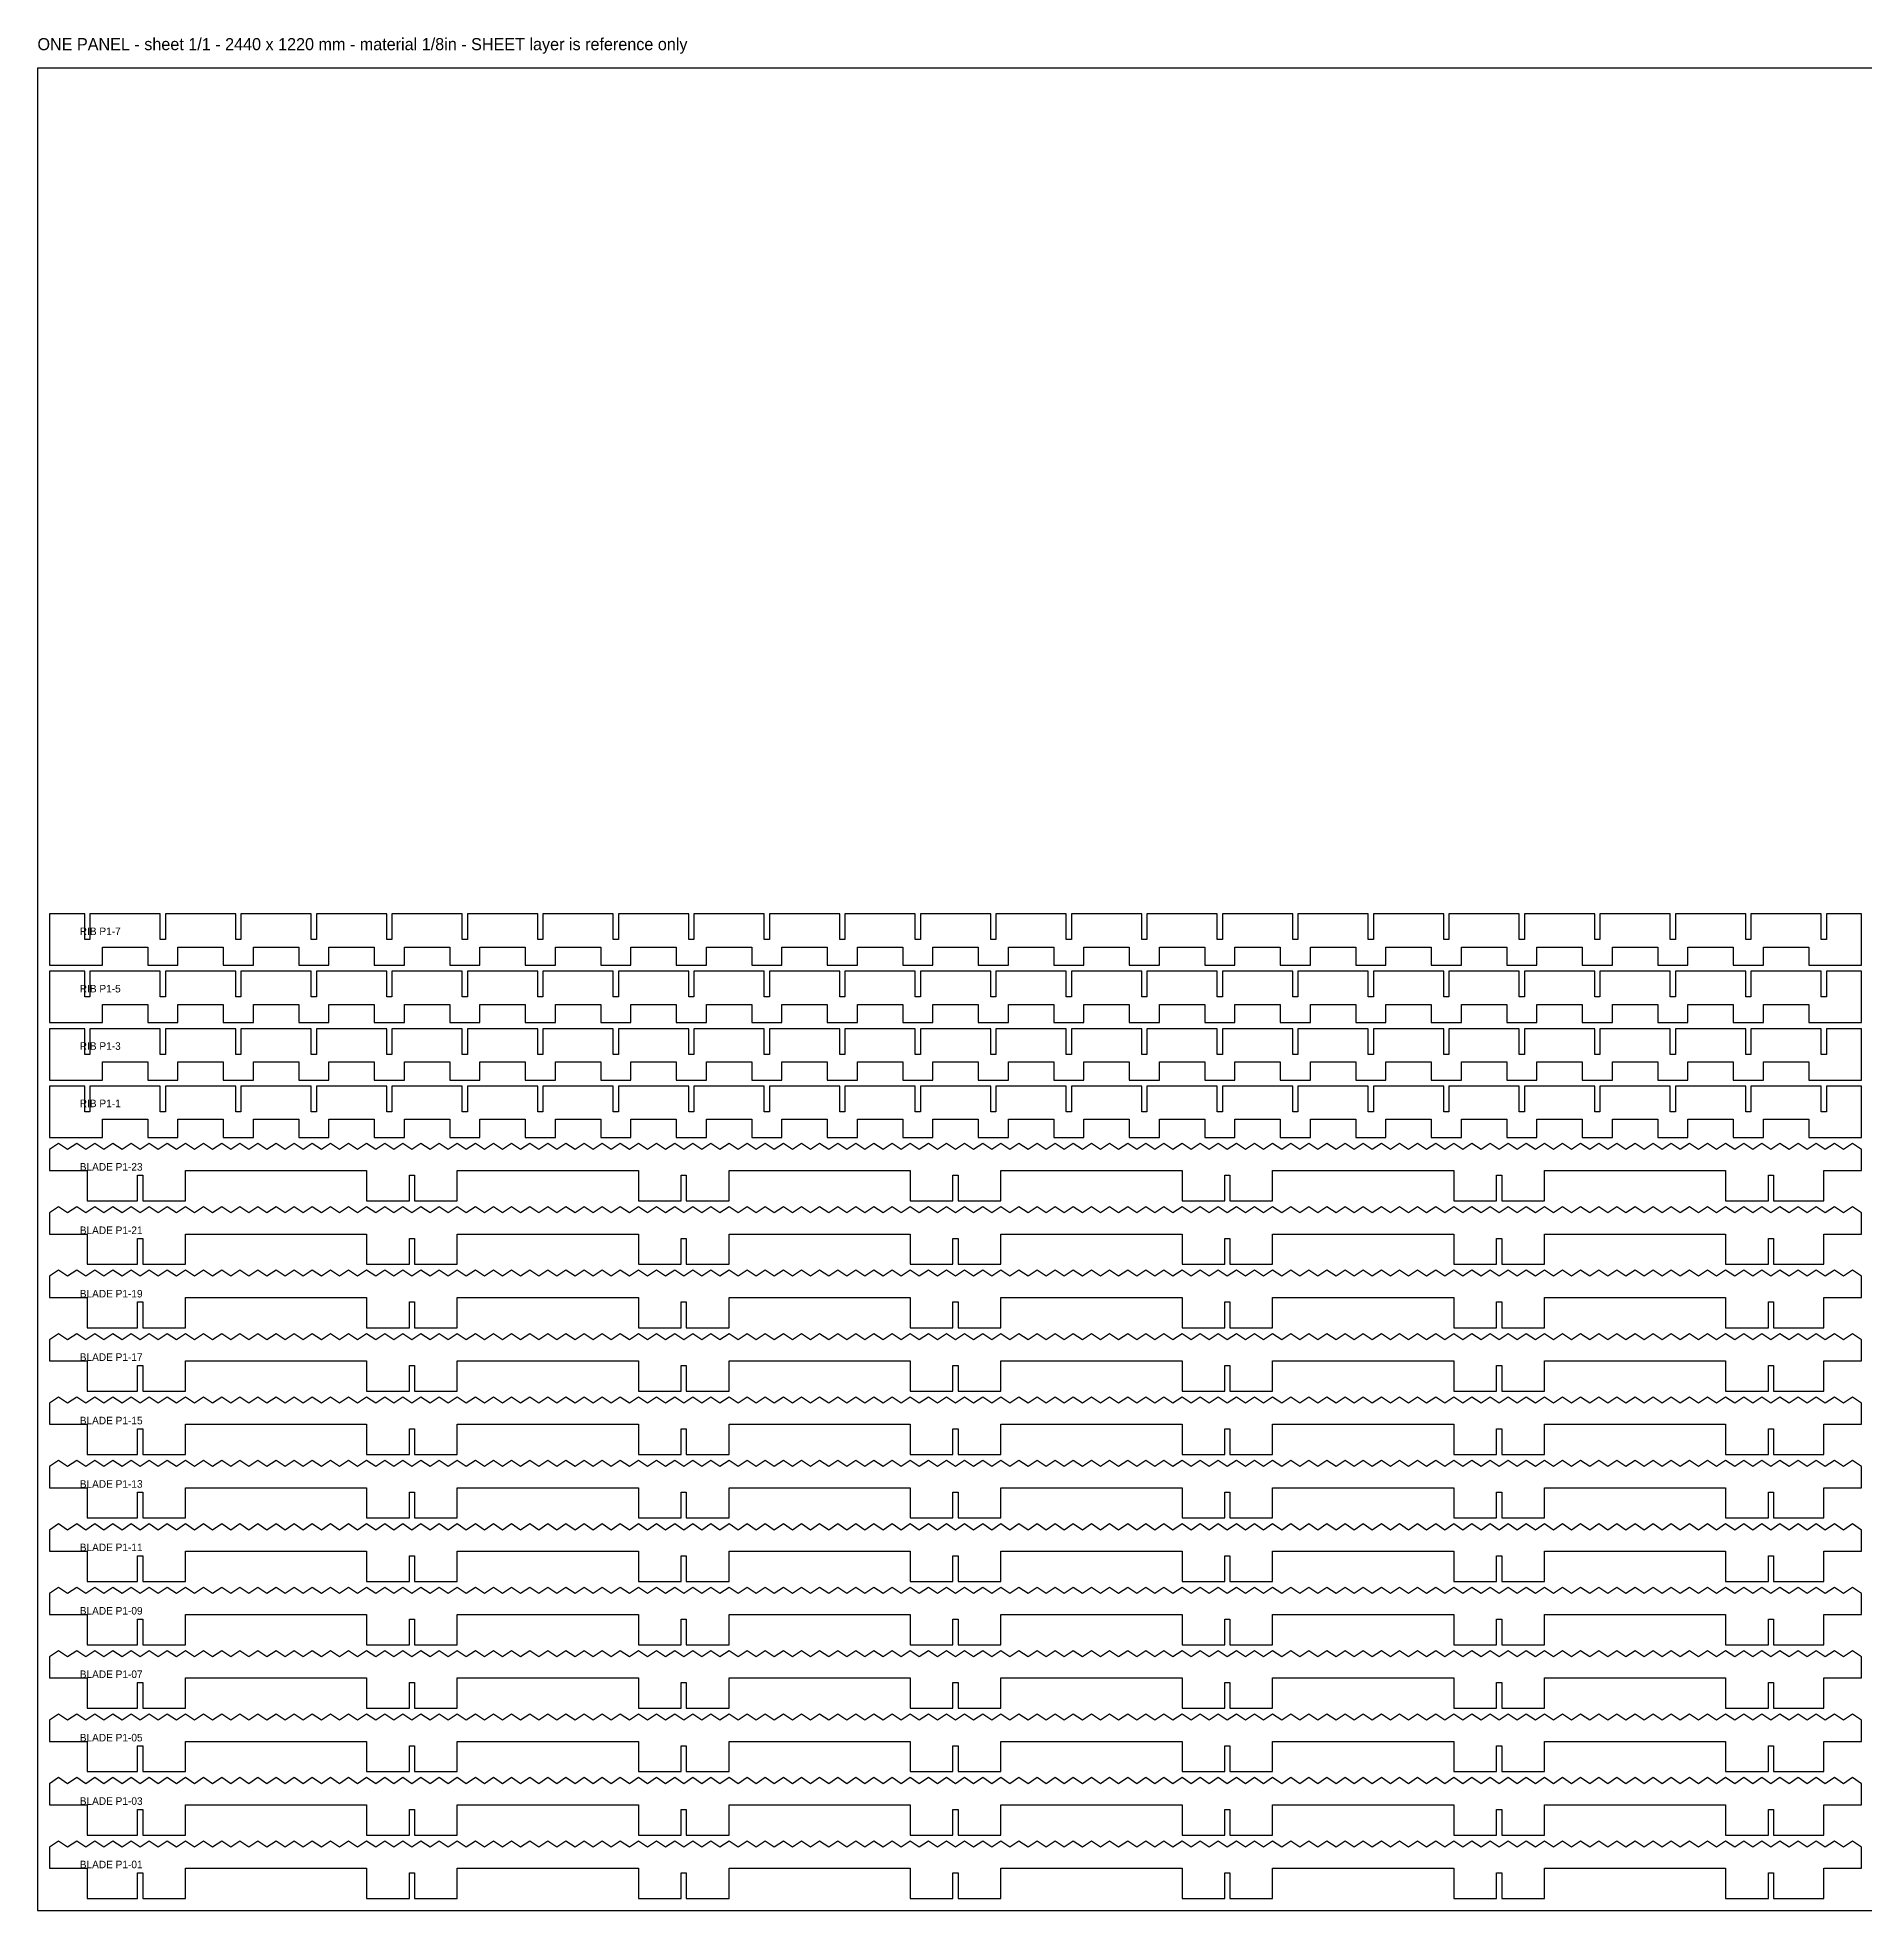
# Model space of a CAD drawing. Header units: millimetres. Extents: x 0 to 2440, y 0 to 1240.
# Drawn here: x 0 to 1210, y 0 to 1240 of the extents above; entities that cross this region are included whole.
import ezdxf

# ---------------------------------------------------------------- set-up
doc = ezdxf.new("R2010")
doc.units = ezdxf.units.MM
for name, color, linetype in [('CUT', 1, 'Continuous'), ('LABELS', 3, 'Continuous'), ('SHEET', 8, 'Continuous')]:
    doc.layers.add(name, color=color, linetype=linetype)

msp = doc.modelspace()

# ---------------------------------------------------------------- linework, layer by layer
at = {"layer": 'CUT'}
for points in [[(8, 626), (43, 626), (43, 638), (73, 638), (73, 626), (93, 626), (93, 638), (123, 638), (123, 626), (143, 626), (143, 638), (173, 638), (173, 626), (193, 626), (193, 638), (223, 638), (223, 626), (243, 626), (243, 638), (273, 638), (273, 626), (293, 626), (293, 638), (323, 638), (323, 626), (343, 626), (343, 638), (373, 638), (373, 626), (393, 626), (393, 638), (423, 638), (423, 626), (443, 626), (443, 638), (473, 638), (473, 626), (493, 626), (493, 638), (523, 638), (523, 626), (543, 626), (543, 638), (573, 638), (573, 626), (593, 626), (593, 638), (623, 638), (623, 626), (643, 626), (643, 638), (673, 638), (673, 626), (693, 626), (693, 638), (723, 638), (723, 626), (743, 626), (743, 638), (773, 638), (773, 626), (793, 626), (793, 638), (823, 638), (823, 626), (843, 626), (843, 638), (873, 638), (873, 626), (893, 626), (893, 638), (923, 638), (923, 626), (943, 626), (943, 638), (973, 638), (973, 626), (993, 626), (993, 638), (1023, 638), (1023, 626), (1043, 626), (1043, 638), (1073, 638), (1073, 626), (1093, 626), (1093, 638), (1123, 638), (1123, 626), (1143, 626), (1143, 638), (1173, 638), (1173, 626), (1208, 626), (1208, 660), (1184.7, 660), (1184.7, 643), (1181.3, 643), (1181.3, 660), (1134.7, 660), (1134.7, 643), (1131.3, 643), (1131.3, 660), (1084.7, 660), (1084.7, 643), (1081.3, 643), (1081.3, 660), (1034.7, 660), (1034.7, 643), (1031.3, 643), (1031.3, 660), (984.7, 660), (984.7, 643), (981.3, 643), (981.3, 660), (934.7, 660), (934.7, 643), (931.3, 643), (931.3, 660), (884.7, 660), (884.7, 643), (881.3, 643), (881.3, 660), (834.7, 660), (834.7, 643), (831.3, 643), (831.3, 660), (784.7, 660), (784.7, 643), (781.3, 643), (781.3, 660), (734.7, 660), (734.7, 643), (731.3, 643), (731.3, 660), (684.7, 660), (684.7, 643), (681.3, 643), (681.3, 660), (634.7, 660), (634.7, 643), (631.3, 643), (631.3, 660), (584.7, 660), (584.7, 643), (581.3, 643), (581.3, 660), (534.7, 660), (534.7, 643), (531.3, 643), (531.3, 660), (484.7, 660), (484.7, 643), (481.3, 643), (481.3, 660), (434.7, 660), (434.7, 643), (431.3, 643), (431.3, 660), (384.7, 660), (384.7, 643), (381.3, 643), (381.3, 660), (334.7, 660), (334.7, 643), (331.3, 643), (331.3, 660), (284.7, 660), (284.7, 643), (281.3, 643), (281.3, 660), (234.7, 660), (234.7, 643), (231.3, 643), (231.3, 660), (184.7, 660), (184.7, 643), (181.3, 643), (181.3, 660), (134.7, 660), (134.7, 643), (131.3, 643), (131.3, 660), (84.7, 660), (84.7, 643), (81.3, 643), (81.3, 660), (34.7, 660), (34.7, 643), (31.3, 643), (31.3, 660), (8, 660)], [(8, 588), (43, 588), (43, 600), (73, 600), (73, 588), (93, 588), (93, 600), (123, 600), (123, 588), (143, 588), (143, 600), (173, 600), (173, 588), (193, 588), (193, 600), (223, 600), (223, 588), (243, 588), (243, 600), (273, 600), (273, 588), (293, 588), (293, 600), (323, 600), (323, 588), (343, 588), (343, 600), (373, 600), (373, 588), (393, 588), (393, 600), (423, 600), (423, 588), (443, 588), (443, 600), (473, 600), (473, 588), (493, 588), (493, 600), (523, 600), (523, 588), (543, 588), (543, 600), (573, 600), (573, 588), (593, 588), (593, 600), (623, 600), (623, 588), (643, 588), (643, 600), (673, 600), (673, 588), (693, 588), (693, 600), (723, 600), (723, 588), (743, 588), (743, 600), (773, 600), (773, 588), (793, 588), (793, 600), (823, 600), (823, 588), (843, 588), (843, 600), (873, 600), (873, 588), (893, 588), (893, 600), (923, 600), (923, 588), (943, 588), (943, 600), (973, 600), (973, 588), (993, 588), (993, 600), (1023, 600), (1023, 588), (1043, 588), (1043, 600), (1073, 600), (1073, 588), (1093, 588), (1093, 600), (1123, 600), (1123, 588), (1143, 588), (1143, 600), (1173, 600), (1173, 588), (1208, 588), (1208, 622), (1184.7, 622), (1184.7, 605), (1181.3, 605), (1181.3, 622), (1134.7, 622), (1134.7, 605), (1131.3, 605), (1131.3, 622), (1084.7, 622), (1084.7, 605), (1081.3, 605), (1081.3, 622), (1034.7, 622), (1034.7, 605), (1031.3, 605), (1031.3, 622), (984.7, 622), (984.7, 605), (981.3, 605), (981.3, 622), (934.7, 622), (934.7, 605), (931.3, 605), (931.3, 622), (884.7, 622), (884.7, 605), (881.3, 605), (881.3, 622), (834.7, 622), (834.7, 605), (831.3, 605), (831.3, 622), (784.7, 622), (784.7, 605), (781.3, 605), (781.3, 622), (734.7, 622), (734.7, 605), (731.3, 605), (731.3, 622), (684.7, 622), (684.7, 605), (681.3, 605), (681.3, 622), (634.7, 622), (634.7, 605), (631.3, 605), (631.3, 622), (584.7, 622), (584.7, 605), (581.3, 605), (581.3, 622), (534.7, 622), (534.7, 605), (531.3, 605), (531.3, 622), (484.7, 622), (484.7, 605), (481.3, 605), (481.3, 622), (434.7, 622), (434.7, 605), (431.3, 605), (431.3, 622), (384.7, 622), (384.7, 605), (381.3, 605), (381.3, 622), (334.7, 622), (334.7, 605), (331.3, 605), (331.3, 622), (284.7, 622), (284.7, 605), (281.3, 605), (281.3, 622), (234.7, 622), (234.7, 605), (231.3, 605), (231.3, 622), (184.7, 622), (184.7, 605), (181.3, 605), (181.3, 622), (134.7, 622), (134.7, 605), (131.3, 605), (131.3, 622), (84.7, 622), (84.7, 605), (81.3, 605), (81.3, 622), (34.7, 622), (34.7, 605), (31.3, 605), (31.3, 622), (8, 622)], [(8, 550), (43, 550), (43, 562), (73, 562), (73, 550), (93, 550), (93, 562), (123, 562), (123, 550), (143, 550), (143, 562), (173, 562), (173, 550), (193, 550), (193, 562), (223, 562), (223, 550), (243, 550), (243, 562), (273, 562), (273, 550), (293, 550), (293, 562), (323, 562), (323, 550), (343, 550), (343, 562), (373, 562), (373, 550), (393, 550), (393, 562), (423, 562), (423, 550), (443, 550), (443, 562), (473, 562), (473, 550), (493, 550), (493, 562), (523, 562), (523, 550), (543, 550), (543, 562), (573, 562), (573, 550), (593, 550), (593, 562), (623, 562), (623, 550), (643, 550), (643, 562), (673, 562), (673, 550), (693, 550), (693, 562), (723, 562), (723, 550), (743, 550), (743, 562), (773, 562), (773, 550), (793, 550), (793, 562), (823, 562), (823, 550), (843, 550), (843, 562), (873, 562), (873, 550), (893, 550), (893, 562), (923, 562), (923, 550), (943, 550), (943, 562), (973, 562), (973, 550), (993, 550), (993, 562), (1023, 562), (1023, 550), (1043, 550), (1043, 562), (1073, 562), (1073, 550), (1093, 550), (1093, 562), (1123, 562), (1123, 550), (1143, 550), (1143, 562), (1173, 562), (1173, 550), (1208, 550), (1208, 584), (1184.7, 584), (1184.7, 567), (1181.3, 567), (1181.3, 584), (1134.7, 584), (1134.7, 567), (1131.3, 567), (1131.3, 584), (1084.7, 584), (1084.7, 567), (1081.3, 567), (1081.3, 584), (1034.7, 584), (1034.7, 567), (1031.3, 567), (1031.3, 584), (984.7, 584), (984.7, 567), (981.3, 567), (981.3, 584), (934.7, 584), (934.7, 567), (931.3, 567), (931.3, 584), (884.7, 584), (884.7, 567), (881.3, 567), (881.3, 584), (834.7, 584), (834.7, 567), (831.3, 567), (831.3, 584), (784.7, 584), (784.7, 567), (781.3, 567), (781.3, 584), (734.7, 584), (734.7, 567), (731.3, 567), (731.3, 584), (684.7, 584), (684.7, 567), (681.3, 567), (681.3, 584), (634.7, 584), (634.7, 567), (631.3, 567), (631.3, 584), (584.7, 584), (584.7, 567), (581.3, 567), (581.3, 584), (534.7, 584), (534.7, 567), (531.3, 567), (531.3, 584), (484.7, 584), (484.7, 567), (481.3, 567), (481.3, 584), (434.7, 584), (434.7, 567), (431.3, 567), (431.3, 584), (384.7, 584), (384.7, 567), (381.3, 567), (381.3, 584), (334.7, 584), (334.7, 567), (331.3, 567), (331.3, 584), (284.7, 584), (284.7, 567), (281.3, 567), (281.3, 584), (234.7, 584), (234.7, 567), (231.3, 567), (231.3, 584), (184.7, 584), (184.7, 567), (181.3, 567), (181.3, 584), (134.7, 584), (134.7, 567), (131.3, 567), (131.3, 584), (84.7, 584), (84.7, 567), (81.3, 567), (81.3, 584), (34.7, 584), (34.7, 567), (31.3, 567), (31.3, 584), (8, 584)], [(8, 512), (43, 512), (43, 524), (73, 524), (73, 512), (93, 512), (93, 524), (123, 524), (123, 512), (143, 512), (143, 524), (173, 524), (173, 512), (193, 512), (193, 524), (223, 524), (223, 512), (243, 512), (243, 524), (273, 524), (273, 512), (293, 512), (293, 524), (323, 524), (323, 512), (343, 512), (343, 524), (373, 524), (373, 512), (393, 512), (393, 524), (423, 524), (423, 512), (443, 512), (443, 524), (473, 524), (473, 512), (493, 512), (493, 524), (523, 524), (523, 512), (543, 512), (543, 524), (573, 524), (573, 512), (593, 512), (593, 524), (623, 524), (623, 512), (643, 512), (643, 524), (673, 524), (673, 512), (693, 512), (693, 524), (723, 524), (723, 512), (743, 512), (743, 524), (773, 524), (773, 512), (793, 512), (793, 524), (823, 524), (823, 512), (843, 512), (843, 524), (873, 524), (873, 512), (893, 512), (893, 524), (923, 524), (923, 512), (943, 512), (943, 524), (973, 524), (973, 512), (993, 512), (993, 524), (1023, 524), (1023, 512), (1043, 512), (1043, 524), (1073, 524), (1073, 512), (1093, 512), (1093, 524), (1123, 524), (1123, 512), (1143, 512), (1143, 524), (1173, 524), (1173, 512), (1208, 512), (1208, 546), (1184.7, 546), (1184.7, 529), (1181.3, 529), (1181.3, 546), (1134.7, 546), (1134.7, 529), (1131.3, 529), (1131.3, 546), (1084.7, 546), (1084.7, 529), (1081.3, 529), (1081.3, 546), (1034.7, 546), (1034.7, 529), (1031.3, 529), (1031.3, 546), (984.7, 546), (984.7, 529), (981.3, 529), (981.3, 546), (934.7, 546), (934.7, 529), (931.3, 529), (931.3, 546), (884.7, 546), (884.7, 529), (881.3, 529), (881.3, 546), (834.7, 546), (834.7, 529), (831.3, 529), (831.3, 546), (784.7, 546), (784.7, 529), (781.3, 529), (781.3, 546), (734.7, 546), (734.7, 529), (731.3, 529), (731.3, 546), (684.7, 546), (684.7, 529), (681.3, 529), (681.3, 546), (634.7, 546), (634.7, 529), (631.3, 529), (631.3, 546), (584.7, 546), (584.7, 529), (581.3, 529), (581.3, 546), (534.7, 546), (534.7, 529), (531.3, 529), (531.3, 546), (484.7, 546), (484.7, 529), (481.3, 529), (481.3, 546), (434.7, 546), (434.7, 529), (431.3, 529), (431.3, 546), (384.7, 546), (384.7, 529), (381.3, 529), (381.3, 546), (334.7, 546), (334.7, 529), (331.3, 529), (331.3, 546), (284.7, 546), (284.7, 529), (281.3, 529), (281.3, 546), (234.7, 546), (234.7, 529), (231.3, 529), (231.3, 546), (184.7, 546), (184.7, 529), (181.3, 529), (181.3, 546), (134.7, 546), (134.7, 529), (131.3, 529), (131.3, 546), (84.7, 546), (84.7, 529), (81.3, 529), (81.3, 546), (34.7, 546), (34.7, 529), (31.3, 529), (31.3, 546), (8, 546)], [(8, 490), (33, 490), (33, 470), (66.3, 470), (66.3, 487), (69.7, 487), (69.7, 470), (98, 470), (98, 490), (218, 490), (218, 470), (246.3, 470), (246.3, 487), (249.7, 487), (249.7, 470), (278, 470), (278, 490), (398, 490), (398, 470), (426.3, 470), (426.3, 487), (429.7, 487), (429.7, 470), (458, 470), (458, 490), (578, 490), (578, 470), (606.3, 470), (606.3, 487), (609.7, 487), (609.7, 470), (638, 470), (638, 490), (758, 490), (758, 470), (786.3, 470), (786.3, 487), (789.7, 487), (789.7, 470), (818, 470), (818, 490), (938, 490), (938, 470), (966.3, 470), (966.3, 487), (969.7, 487), (969.7, 470), (998, 470), (998, 490), (1118, 490), (1118, 470), (1146.3, 470), (1146.3, 487), (1149.7, 487), (1149.7, 470), (1183, 470), (1183, 490), (1208, 490), (1208, 504), (1202, 508), (1196, 504), (1190, 508), (1184, 504), (1178, 508), (1172, 504), (1166, 508), (1160, 504), (1154, 508), (1148, 504), (1142, 508), (1136, 504), (1130, 508), (1124, 504), (1118, 508), (1112, 504), (1106, 508), (1100, 504), (1094, 508), (1088, 504), (1082, 508), (1076, 504), (1070, 508), (1064, 504), (1058, 508), (1052, 504), (1046, 508), (1040, 504), (1034, 508), (1028, 504), (1022, 508), (1016, 504), (1010, 508), (1004, 504), (998, 508), (992, 504), (986, 508), (980, 504), (974, 508), (968, 504), (962, 508), (956, 504), (950, 508), (944, 504), (938, 508), (932, 504), (926, 508), (920, 504), (914, 508), (908, 504), (902, 508), (896, 504), (890, 508), (884, 504), (878, 508), (872, 504), (866, 508), (860, 504), (854, 508), (848, 504), (842, 508), (836, 504), (830, 508), (824, 504), (818, 508), (812, 504), (806, 508), (800, 504), (794, 508), (788, 504), (782, 508), (776, 504), (770, 508), (764, 504), (758, 508), (752, 504), (746, 508), (740, 504), (734, 508), (728, 504), (722, 508), (716, 504), (710, 508), (704, 504), (698, 508), (692, 504), (686, 508), (680, 504), (674, 508), (668, 504), (662, 508), (656, 504), (650, 508), (644, 504), (638, 508), (632, 504), (626, 508), (620, 504), (614, 508), (608, 504), (602, 508), (596, 504), (590, 508), (584, 504), (578, 508), (572, 504), (566, 508), (560, 504), (554, 508), (548, 504), (542, 508), (536, 504), (530, 508), (524, 504), (518, 508), (512, 504), (506, 508), (500, 504), (494, 508), (488, 504), (482, 508), (476, 504), (470, 508), (464, 504), (458, 508), (452, 504), (446, 508), (440, 504), (434, 508), (428, 504), (422, 508), (416, 504), (410, 508), (404, 504), (398, 508), (392, 504), (386, 508), (380, 504), (374, 508), (368, 504), (362, 508), (356, 504), (350, 508), (344, 504), (338, 508), (332, 504), (326, 508), (320, 504), (314, 508), (308, 504), (302, 508), (296, 504), (290, 508), (284, 504), (278, 508), (272, 504), (266, 508), (260, 504), (254, 508), (248, 504), (242, 508), (236, 504), (230, 508), (224, 504), (218, 508), (212, 504), (206, 508), (200, 504), (194, 508), (188, 504), (182, 508), (176, 504), (170, 508), (164, 504), (158, 508), (152, 504), (146, 508), (140, 504), (134, 508), (128, 504), (122, 508), (116, 504), (110, 508), (104, 504), (98, 508), (92, 504), (86, 508), (80, 504), (74, 508), (68, 504), (62, 508), (56, 504), (50, 508), (44, 504), (38, 508), (32, 504), (26, 508), (20, 504), (14, 508), (8, 504)], [(8, 448), (33, 448), (33, 428), (66.3, 428), (66.3, 445), (69.7, 445), (69.7, 428), (98, 428), (98, 448), (218, 448), (218, 428), (246.3, 428), (246.3, 445), (249.7, 445), (249.7, 428), (278, 428), (278, 448), (398, 448), (398, 428), (426.3, 428), (426.3, 445), (429.7, 445), (429.7, 428), (458, 428), (458, 448), (578, 448), (578, 428), (606.3, 428), (606.3, 445), (609.7, 445), (609.7, 428), (638, 428), (638, 448), (758, 448), (758, 428), (786.3, 428), (786.3, 445), (789.7, 445), (789.7, 428), (818, 428), (818, 448), (938, 448), (938, 428), (966.3, 428), (966.3, 445), (969.7, 445), (969.7, 428), (998, 428), (998, 448), (1118, 448), (1118, 428), (1146.3, 428), (1146.3, 445), (1149.7, 445), (1149.7, 428), (1183, 428), (1183, 448), (1208, 448), (1208, 462), (1202, 466), (1196, 462), (1190, 466), (1184, 462), (1178, 466), (1172, 462), (1166, 466), (1160, 462), (1154, 466), (1148, 462), (1142, 466), (1136, 462), (1130, 466), (1124, 462), (1118, 466), (1112, 462), (1106, 466), (1100, 462), (1094, 466), (1088, 462), (1082, 466), (1076, 462), (1070, 466), (1064, 462), (1058, 466), (1052, 462), (1046, 466), (1040, 462), (1034, 466), (1028, 462), (1022, 466), (1016, 462), (1010, 466), (1004, 462), (998, 466), (992, 462), (986, 466), (980, 462), (974, 466), (968, 462), (962, 466), (956, 462), (950, 466), (944, 462), (938, 466), (932, 462), (926, 466), (920, 462), (914, 466), (908, 462), (902, 466), (896, 462), (890, 466), (884, 462), (878, 466), (872, 462), (866, 466), (860, 462), (854, 466), (848, 462), (842, 466), (836, 462), (830, 466), (824, 462), (818, 466), (812, 462), (806, 466), (800, 462), (794, 466), (788, 462), (782, 466), (776, 462), (770, 466), (764, 462), (758, 466), (752, 462), (746, 466), (740, 462), (734, 466), (728, 462), (722, 466), (716, 462), (710, 466), (704, 462), (698, 466), (692, 462), (686, 466), (680, 462), (674, 466), (668, 462), (662, 466), (656, 462), (650, 466), (644, 462), (638, 466), (632, 462), (626, 466), (620, 462), (614, 466), (608, 462), (602, 466), (596, 462), (590, 466), (584, 462), (578, 466), (572, 462), (566, 466), (560, 462), (554, 466), (548, 462), (542, 466), (536, 462), (530, 466), (524, 462), (518, 466), (512, 462), (506, 466), (500, 462), (494, 466), (488, 462), (482, 466), (476, 462), (470, 466), (464, 462), (458, 466), (452, 462), (446, 466), (440, 462), (434, 466), (428, 462), (422, 466), (416, 462), (410, 466), (404, 462), (398, 466), (392, 462), (386, 466), (380, 462), (374, 466), (368, 462), (362, 466), (356, 462), (350, 466), (344, 462), (338, 466), (332, 462), (326, 466), (320, 462), (314, 466), (308, 462), (302, 466), (296, 462), (290, 466), (284, 462), (278, 466), (272, 462), (266, 466), (260, 462), (254, 466), (248, 462), (242, 466), (236, 462), (230, 466), (224, 462), (218, 466), (212, 462), (206, 466), (200, 462), (194, 466), (188, 462), (182, 466), (176, 462), (170, 466), (164, 462), (158, 466), (152, 462), (146, 466), (140, 462), (134, 466), (128, 462), (122, 466), (116, 462), (110, 466), (104, 462), (98, 466), (92, 462), (86, 466), (80, 462), (74, 466), (68, 462), (62, 466), (56, 462), (50, 466), (44, 462), (38, 466), (32, 462), (26, 466), (20, 462), (14, 466), (8, 462)], [(8, 406), (33, 406), (33, 386), (66.3, 386), (66.3, 403), (69.7, 403), (69.7, 386), (98, 386), (98, 406), (218, 406), (218, 386), (246.3, 386), (246.3, 403), (249.7, 403), (249.7, 386), (278, 386), (278, 406), (398, 406), (398, 386), (426.3, 386), (426.3, 403), (429.7, 403), (429.7, 386), (458, 386), (458, 406), (578, 406), (578, 386), (606.3, 386), (606.3, 403), (609.7, 403), (609.7, 386), (638, 386), (638, 406), (758, 406), (758, 386), (786.3, 386), (786.3, 403), (789.7, 403), (789.7, 386), (818, 386), (818, 406), (938, 406), (938, 386), (966.3, 386), (966.3, 403), (969.7, 403), (969.7, 386), (998, 386), (998, 406), (1118, 406), (1118, 386), (1146.3, 386), (1146.3, 403), (1149.7, 403), (1149.7, 386), (1183, 386), (1183, 406), (1208, 406), (1208, 420), (1202, 424), (1196, 420), (1190, 424), (1184, 420), (1178, 424), (1172, 420), (1166, 424), (1160, 420), (1154, 424), (1148, 420), (1142, 424), (1136, 420), (1130, 424), (1124, 420), (1118, 424), (1112, 420), (1106, 424), (1100, 420), (1094, 424), (1088, 420), (1082, 424), (1076, 420), (1070, 424), (1064, 420), (1058, 424), (1052, 420), (1046, 424), (1040, 420), (1034, 424), (1028, 420), (1022, 424), (1016, 420), (1010, 424), (1004, 420), (998, 424), (992, 420), (986, 424), (980, 420), (974, 424), (968, 420), (962, 424), (956, 420), (950, 424), (944, 420), (938, 424), (932, 420), (926, 424), (920, 420), (914, 424), (908, 420), (902, 424), (896, 420), (890, 424), (884, 420), (878, 424), (872, 420), (866, 424), (860, 420), (854, 424), (848, 420), (842, 424), (836, 420), (830, 424), (824, 420), (818, 424), (812, 420), (806, 424), (800, 420), (794, 424), (788, 420), (782, 424), (776, 420), (770, 424), (764, 420), (758, 424), (752, 420), (746, 424), (740, 420), (734, 424), (728, 420), (722, 424), (716, 420), (710, 424), (704, 420), (698, 424), (692, 420), (686, 424), (680, 420), (674, 424), (668, 420), (662, 424), (656, 420), (650, 424), (644, 420), (638, 424), (632, 420), (626, 424), (620, 420), (614, 424), (608, 420), (602, 424), (596, 420), (590, 424), (584, 420), (578, 424), (572, 420), (566, 424), (560, 420), (554, 424), (548, 420), (542, 424), (536, 420), (530, 424), (524, 420), (518, 424), (512, 420), (506, 424), (500, 420), (494, 424), (488, 420), (482, 424), (476, 420), (470, 424), (464, 420), (458, 424), (452, 420), (446, 424), (440, 420), (434, 424), (428, 420), (422, 424), (416, 420), (410, 424), (404, 420), (398, 424), (392, 420), (386, 424), (380, 420), (374, 424), (368, 420), (362, 424), (356, 420), (350, 424), (344, 420), (338, 424), (332, 420), (326, 424), (320, 420), (314, 424), (308, 420), (302, 424), (296, 420), (290, 424), (284, 420), (278, 424), (272, 420), (266, 424), (260, 420), (254, 424), (248, 420), (242, 424), (236, 420), (230, 424), (224, 420), (218, 424), (212, 420), (206, 424), (200, 420), (194, 424), (188, 420), (182, 424), (176, 420), (170, 424), (164, 420), (158, 424), (152, 420), (146, 424), (140, 420), (134, 424), (128, 420), (122, 424), (116, 420), (110, 424), (104, 420), (98, 424), (92, 420), (86, 424), (80, 420), (74, 424), (68, 420), (62, 424), (56, 420), (50, 424), (44, 420), (38, 424), (32, 420), (26, 424), (20, 420), (14, 424), (8, 420)], [(8, 364), (33, 364), (33, 344), (66.3, 344), (66.3, 361), (69.7, 361), (69.7, 344), (98, 344), (98, 364), (218, 364), (218, 344), (246.3, 344), (246.3, 361), (249.7, 361), (249.7, 344), (278, 344), (278, 364), (398, 364), (398, 344), (426.3, 344), (426.3, 361), (429.7, 361), (429.7, 344), (458, 344), (458, 364), (578, 364), (578, 344), (606.3, 344), (606.3, 361), (609.7, 361), (609.7, 344), (638, 344), (638, 364), (758, 364), (758, 344), (786.3, 344), (786.3, 361), (789.7, 361), (789.7, 344), (818, 344), (818, 364), (938, 364), (938, 344), (966.3, 344), (966.3, 361), (969.7, 361), (969.7, 344), (998, 344), (998, 364), (1118, 364), (1118, 344), (1146.3, 344), (1146.3, 361), (1149.7, 361), (1149.7, 344), (1183, 344), (1183, 364), (1208, 364), (1208, 378), (1202, 382), (1196, 378), (1190, 382), (1184, 378), (1178, 382), (1172, 378), (1166, 382), (1160, 378), (1154, 382), (1148, 378), (1142, 382), (1136, 378), (1130, 382), (1124, 378), (1118, 382), (1112, 378), (1106, 382), (1100, 378), (1094, 382), (1088, 378), (1082, 382), (1076, 378), (1070, 382), (1064, 378), (1058, 382), (1052, 378), (1046, 382), (1040, 378), (1034, 382), (1028, 378), (1022, 382), (1016, 378), (1010, 382), (1004, 378), (998, 382), (992, 378), (986, 382), (980, 378), (974, 382), (968, 378), (962, 382), (956, 378), (950, 382), (944, 378), (938, 382), (932, 378), (926, 382), (920, 378), (914, 382), (908, 378), (902, 382), (896, 378), (890, 382), (884, 378), (878, 382), (872, 378), (866, 382), (860, 378), (854, 382), (848, 378), (842, 382), (836, 378), (830, 382), (824, 378), (818, 382), (812, 378), (806, 382), (800, 378), (794, 382), (788, 378), (782, 382), (776, 378), (770, 382), (764, 378), (758, 382), (752, 378), (746, 382), (740, 378), (734, 382), (728, 378), (722, 382), (716, 378), (710, 382), (704, 378), (698, 382), (692, 378), (686, 382), (680, 378), (674, 382), (668, 378), (662, 382), (656, 378), (650, 382), (644, 378), (638, 382), (632, 378), (626, 382), (620, 378), (614, 382), (608, 378), (602, 382), (596, 378), (590, 382), (584, 378), (578, 382), (572, 378), (566, 382), (560, 378), (554, 382), (548, 378), (542, 382), (536, 378), (530, 382), (524, 378), (518, 382), (512, 378), (506, 382), (500, 378), (494, 382), (488, 378), (482, 382), (476, 378), (470, 382), (464, 378), (458, 382), (452, 378), (446, 382), (440, 378), (434, 382), (428, 378), (422, 382), (416, 378), (410, 382), (404, 378), (398, 382), (392, 378), (386, 382), (380, 378), (374, 382), (368, 378), (362, 382), (356, 378), (350, 382), (344, 378), (338, 382), (332, 378), (326, 382), (320, 378), (314, 382), (308, 378), (302, 382), (296, 378), (290, 382), (284, 378), (278, 382), (272, 378), (266, 382), (260, 378), (254, 382), (248, 378), (242, 382), (236, 378), (230, 382), (224, 378), (218, 382), (212, 378), (206, 382), (200, 378), (194, 382), (188, 378), (182, 382), (176, 378), (170, 382), (164, 378), (158, 382), (152, 378), (146, 382), (140, 378), (134, 382), (128, 378), (122, 382), (116, 378), (110, 382), (104, 378), (98, 382), (92, 378), (86, 382), (80, 378), (74, 382), (68, 378), (62, 382), (56, 378), (50, 382), (44, 378), (38, 382), (32, 378), (26, 382), (20, 378), (14, 382), (8, 378)], [(8, 322), (33, 322), (33, 302), (66.3, 302), (66.3, 319), (69.7, 319), (69.7, 302), (98, 302), (98, 322), (218, 322), (218, 302), (246.3, 302), (246.3, 319), (249.7, 319), (249.7, 302), (278, 302), (278, 322), (398, 322), (398, 302), (426.3, 302), (426.3, 319), (429.7, 319), (429.7, 302), (458, 302), (458, 322), (578, 322), (578, 302), (606.3, 302), (606.3, 319), (609.7, 319), (609.7, 302), (638, 302), (638, 322), (758, 322), (758, 302), (786.3, 302), (786.3, 319), (789.7, 319), (789.7, 302), (818, 302), (818, 322), (938, 322), (938, 302), (966.3, 302), (966.3, 319), (969.7, 319), (969.7, 302), (998, 302), (998, 322), (1118, 322), (1118, 302), (1146.3, 302), (1146.3, 319), (1149.7, 319), (1149.7, 302), (1183, 302), (1183, 322), (1208, 322), (1208, 336), (1202, 340), (1196, 336), (1190, 340), (1184, 336), (1178, 340), (1172, 336), (1166, 340), (1160, 336), (1154, 340), (1148, 336), (1142, 340), (1136, 336), (1130, 340), (1124, 336), (1118, 340), (1112, 336), (1106, 340), (1100, 336), (1094, 340), (1088, 336), (1082, 340), (1076, 336), (1070, 340), (1064, 336), (1058, 340), (1052, 336), (1046, 340), (1040, 336), (1034, 340), (1028, 336), (1022, 340), (1016, 336), (1010, 340), (1004, 336), (998, 340), (992, 336), (986, 340), (980, 336), (974, 340), (968, 336), (962, 340), (956, 336), (950, 340), (944, 336), (938, 340), (932, 336), (926, 340), (920, 336), (914, 340), (908, 336), (902, 340), (896, 336), (890, 340), (884, 336), (878, 340), (872, 336), (866, 340), (860, 336), (854, 340), (848, 336), (842, 340), (836, 336), (830, 340), (824, 336), (818, 340), (812, 336), (806, 340), (800, 336), (794, 340), (788, 336), (782, 340), (776, 336), (770, 340), (764, 336), (758, 340), (752, 336), (746, 340), (740, 336), (734, 340), (728, 336), (722, 340), (716, 336), (710, 340), (704, 336), (698, 340), (692, 336), (686, 340), (680, 336), (674, 340), (668, 336), (662, 340), (656, 336), (650, 340), (644, 336), (638, 340), (632, 336), (626, 340), (620, 336), (614, 340), (608, 336), (602, 340), (596, 336), (590, 340), (584, 336), (578, 340), (572, 336), (566, 340), (560, 336), (554, 340), (548, 336), (542, 340), (536, 336), (530, 340), (524, 336), (518, 340), (512, 336), (506, 340), (500, 336), (494, 340), (488, 336), (482, 340), (476, 336), (470, 340), (464, 336), (458, 340), (452, 336), (446, 340), (440, 336), (434, 340), (428, 336), (422, 340), (416, 336), (410, 340), (404, 336), (398, 340), (392, 336), (386, 340), (380, 336), (374, 340), (368, 336), (362, 340), (356, 336), (350, 340), (344, 336), (338, 340), (332, 336), (326, 340), (320, 336), (314, 340), (308, 336), (302, 340), (296, 336), (290, 340), (284, 336), (278, 340), (272, 336), (266, 340), (260, 336), (254, 340), (248, 336), (242, 340), (236, 336), (230, 340), (224, 336), (218, 340), (212, 336), (206, 340), (200, 336), (194, 340), (188, 336), (182, 340), (176, 336), (170, 340), (164, 336), (158, 340), (152, 336), (146, 340), (140, 336), (134, 340), (128, 336), (122, 340), (116, 336), (110, 340), (104, 336), (98, 340), (92, 336), (86, 340), (80, 336), (74, 340), (68, 336), (62, 340), (56, 336), (50, 340), (44, 336), (38, 340), (32, 336), (26, 340), (20, 336), (14, 340), (8, 336)], [(8, 280), (33, 280), (33, 260), (66.3, 260), (66.3, 277), (69.7, 277), (69.7, 260), (98, 260), (98, 280), (218, 280), (218, 260), (246.3, 260), (246.3, 277), (249.7, 277), (249.7, 260), (278, 260), (278, 280), (398, 280), (398, 260), (426.3, 260), (426.3, 277), (429.7, 277), (429.7, 260), (458, 260), (458, 280), (578, 280), (578, 260), (606.3, 260), (606.3, 277), (609.7, 277), (609.7, 260), (638, 260), (638, 280), (758, 280), (758, 260), (786.3, 260), (786.3, 277), (789.7, 277), (789.7, 260), (818, 260), (818, 280), (938, 280), (938, 260), (966.3, 260), (966.3, 277), (969.7, 277), (969.7, 260), (998, 260), (998, 280), (1118, 280), (1118, 260), (1146.3, 260), (1146.3, 277), (1149.7, 277), (1149.7, 260), (1183, 260), (1183, 280), (1208, 280), (1208, 294), (1202, 298), (1196, 294), (1190, 298), (1184, 294), (1178, 298), (1172, 294), (1166, 298), (1160, 294), (1154, 298), (1148, 294), (1142, 298), (1136, 294), (1130, 298), (1124, 294), (1118, 298), (1112, 294), (1106, 298), (1100, 294), (1094, 298), (1088, 294), (1082, 298), (1076, 294), (1070, 298), (1064, 294), (1058, 298), (1052, 294), (1046, 298), (1040, 294), (1034, 298), (1028, 294), (1022, 298), (1016, 294), (1010, 298), (1004, 294), (998, 298), (992, 294), (986, 298), (980, 294), (974, 298), (968, 294), (962, 298), (956, 294), (950, 298), (944, 294), (938, 298), (932, 294), (926, 298), (920, 294), (914, 298), (908, 294), (902, 298), (896, 294), (890, 298), (884, 294), (878, 298), (872, 294), (866, 298), (860, 294), (854, 298), (848, 294), (842, 298), (836, 294), (830, 298), (824, 294), (818, 298), (812, 294), (806, 298), (800, 294), (794, 298), (788, 294), (782, 298), (776, 294), (770, 298), (764, 294), (758, 298), (752, 294), (746, 298), (740, 294), (734, 298), (728, 294), (722, 298), (716, 294), (710, 298), (704, 294), (698, 298), (692, 294), (686, 298), (680, 294), (674, 298), (668, 294), (662, 298), (656, 294), (650, 298), (644, 294), (638, 298), (632, 294), (626, 298), (620, 294), (614, 298), (608, 294), (602, 298), (596, 294), (590, 298), (584, 294), (578, 298), (572, 294), (566, 298), (560, 294), (554, 298), (548, 294), (542, 298), (536, 294), (530, 298), (524, 294), (518, 298), (512, 294), (506, 298), (500, 294), (494, 298), (488, 294), (482, 298), (476, 294), (470, 298), (464, 294), (458, 298), (452, 294), (446, 298), (440, 294), (434, 298), (428, 294), (422, 298), (416, 294), (410, 298), (404, 294), (398, 298), (392, 294), (386, 298), (380, 294), (374, 298), (368, 294), (362, 298), (356, 294), (350, 298), (344, 294), (338, 298), (332, 294), (326, 298), (320, 294), (314, 298), (308, 294), (302, 298), (296, 294), (290, 298), (284, 294), (278, 298), (272, 294), (266, 298), (260, 294), (254, 298), (248, 294), (242, 298), (236, 294), (230, 298), (224, 294), (218, 298), (212, 294), (206, 298), (200, 294), (194, 298), (188, 294), (182, 298), (176, 294), (170, 298), (164, 294), (158, 298), (152, 294), (146, 298), (140, 294), (134, 298), (128, 294), (122, 298), (116, 294), (110, 298), (104, 294), (98, 298), (92, 294), (86, 298), (80, 294), (74, 298), (68, 294), (62, 298), (56, 294), (50, 298), (44, 294), (38, 298), (32, 294), (26, 298), (20, 294), (14, 298), (8, 294)], [(8, 238), (33, 238), (33, 218), (66.3, 218), (66.3, 235), (69.7, 235), (69.7, 218), (98, 218), (98, 238), (218, 238), (218, 218), (246.3, 218), (246.3, 235), (249.7, 235), (249.7, 218), (278, 218), (278, 238), (398, 238), (398, 218), (426.3, 218), (426.3, 235), (429.7, 235), (429.7, 218), (458, 218), (458, 238), (578, 238), (578, 218), (606.3, 218), (606.3, 235), (609.7, 235), (609.7, 218), (638, 218), (638, 238), (758, 238), (758, 218), (786.3, 218), (786.3, 235), (789.7, 235), (789.7, 218), (818, 218), (818, 238), (938, 238), (938, 218), (966.3, 218), (966.3, 235), (969.7, 235), (969.7, 218), (998, 218), (998, 238), (1118, 238), (1118, 218), (1146.3, 218), (1146.3, 235), (1149.7, 235), (1149.7, 218), (1183, 218), (1183, 238), (1208, 238), (1208, 252), (1202, 256), (1196, 252), (1190, 256), (1184, 252), (1178, 256), (1172, 252), (1166, 256), (1160, 252), (1154, 256), (1148, 252), (1142, 256), (1136, 252), (1130, 256), (1124, 252), (1118, 256), (1112, 252), (1106, 256), (1100, 252), (1094, 256), (1088, 252), (1082, 256), (1076, 252), (1070, 256), (1064, 252), (1058, 256), (1052, 252), (1046, 256), (1040, 252), (1034, 256), (1028, 252), (1022, 256), (1016, 252), (1010, 256), (1004, 252), (998, 256), (992, 252), (986, 256), (980, 252), (974, 256), (968, 252), (962, 256), (956, 252), (950, 256), (944, 252), (938, 256), (932, 252), (926, 256), (920, 252), (914, 256), (908, 252), (902, 256), (896, 252), (890, 256), (884, 252), (878, 256), (872, 252), (866, 256), (860, 252), (854, 256), (848, 252), (842, 256), (836, 252), (830, 256), (824, 252), (818, 256), (812, 252), (806, 256), (800, 252), (794, 256), (788, 252), (782, 256), (776, 252), (770, 256), (764, 252), (758, 256), (752, 252), (746, 256), (740, 252), (734, 256), (728, 252), (722, 256), (716, 252), (710, 256), (704, 252), (698, 256), (692, 252), (686, 256), (680, 252), (674, 256), (668, 252), (662, 256), (656, 252), (650, 256), (644, 252), (638, 256), (632, 252), (626, 256), (620, 252), (614, 256), (608, 252), (602, 256), (596, 252), (590, 256), (584, 252), (578, 256), (572, 252), (566, 256), (560, 252), (554, 256), (548, 252), (542, 256), (536, 252), (530, 256), (524, 252), (518, 256), (512, 252), (506, 256), (500, 252), (494, 256), (488, 252), (482, 256), (476, 252), (470, 256), (464, 252), (458, 256), (452, 252), (446, 256), (440, 252), (434, 256), (428, 252), (422, 256), (416, 252), (410, 256), (404, 252), (398, 256), (392, 252), (386, 256), (380, 252), (374, 256), (368, 252), (362, 256), (356, 252), (350, 256), (344, 252), (338, 256), (332, 252), (326, 256), (320, 252), (314, 256), (308, 252), (302, 256), (296, 252), (290, 256), (284, 252), (278, 256), (272, 252), (266, 256), (260, 252), (254, 256), (248, 252), (242, 256), (236, 252), (230, 256), (224, 252), (218, 256), (212, 252), (206, 256), (200, 252), (194, 256), (188, 252), (182, 256), (176, 252), (170, 256), (164, 252), (158, 256), (152, 252), (146, 256), (140, 252), (134, 256), (128, 252), (122, 256), (116, 252), (110, 256), (104, 252), (98, 256), (92, 252), (86, 256), (80, 252), (74, 256), (68, 252), (62, 256), (56, 252), (50, 256), (44, 252), (38, 256), (32, 252), (26, 256), (20, 252), (14, 256), (8, 252)], [(8, 196), (33, 196), (33, 176), (66.3, 176), (66.3, 193), (69.7, 193), (69.7, 176), (98, 176), (98, 196), (218, 196), (218, 176), (246.3, 176), (246.3, 193), (249.7, 193), (249.7, 176), (278, 176), (278, 196), (398, 196), (398, 176), (426.3, 176), (426.3, 193), (429.7, 193), (429.7, 176), (458, 176), (458, 196), (578, 196), (578, 176), (606.3, 176), (606.3, 193), (609.7, 193), (609.7, 176), (638, 176), (638, 196), (758, 196), (758, 176), (786.3, 176), (786.3, 193), (789.7, 193), (789.7, 176), (818, 176), (818, 196), (938, 196), (938, 176), (966.3, 176), (966.3, 193), (969.7, 193), (969.7, 176), (998, 176), (998, 196), (1118, 196), (1118, 176), (1146.3, 176), (1146.3, 193), (1149.7, 193), (1149.7, 176), (1183, 176), (1183, 196), (1208, 196), (1208, 210), (1202, 214), (1196, 210), (1190, 214), (1184, 210), (1178, 214), (1172, 210), (1166, 214), (1160, 210), (1154, 214), (1148, 210), (1142, 214), (1136, 210), (1130, 214), (1124, 210), (1118, 214), (1112, 210), (1106, 214), (1100, 210), (1094, 214), (1088, 210), (1082, 214), (1076, 210), (1070, 214), (1064, 210), (1058, 214), (1052, 210), (1046, 214), (1040, 210), (1034, 214), (1028, 210), (1022, 214), (1016, 210), (1010, 214), (1004, 210), (998, 214), (992, 210), (986, 214), (980, 210), (974, 214), (968, 210), (962, 214), (956, 210), (950, 214), (944, 210), (938, 214), (932, 210), (926, 214), (920, 210), (914, 214), (908, 210), (902, 214), (896, 210), (890, 214), (884, 210), (878, 214), (872, 210), (866, 214), (860, 210), (854, 214), (848, 210), (842, 214), (836, 210), (830, 214), (824, 210), (818, 214), (812, 210), (806, 214), (800, 210), (794, 214), (788, 210), (782, 214), (776, 210), (770, 214), (764, 210), (758, 214), (752, 210), (746, 214), (740, 210), (734, 214), (728, 210), (722, 214), (716, 210), (710, 214), (704, 210), (698, 214), (692, 210), (686, 214), (680, 210), (674, 214), (668, 210), (662, 214), (656, 210), (650, 214), (644, 210), (638, 214), (632, 210), (626, 214), (620, 210), (614, 214), (608, 210), (602, 214), (596, 210), (590, 214), (584, 210), (578, 214), (572, 210), (566, 214), (560, 210), (554, 214), (548, 210), (542, 214), (536, 210), (530, 214), (524, 210), (518, 214), (512, 210), (506, 214), (500, 210), (494, 214), (488, 210), (482, 214), (476, 210), (470, 214), (464, 210), (458, 214), (452, 210), (446, 214), (440, 210), (434, 214), (428, 210), (422, 214), (416, 210), (410, 214), (404, 210), (398, 214), (392, 210), (386, 214), (380, 210), (374, 214), (368, 210), (362, 214), (356, 210), (350, 214), (344, 210), (338, 214), (332, 210), (326, 214), (320, 210), (314, 214), (308, 210), (302, 214), (296, 210), (290, 214), (284, 210), (278, 214), (272, 210), (266, 214), (260, 210), (254, 214), (248, 210), (242, 214), (236, 210), (230, 214), (224, 210), (218, 214), (212, 210), (206, 214), (200, 210), (194, 214), (188, 210), (182, 214), (176, 210), (170, 214), (164, 210), (158, 214), (152, 210), (146, 214), (140, 210), (134, 214), (128, 210), (122, 214), (116, 210), (110, 214), (104, 210), (98, 214), (92, 210), (86, 214), (80, 210), (74, 214), (68, 210), (62, 214), (56, 210), (50, 214), (44, 210), (38, 214), (32, 210), (26, 214), (20, 210), (14, 214), (8, 210)], [(8, 154), (33, 154), (33, 134), (66.3, 134), (66.3, 151), (69.7, 151), (69.7, 134), (98, 134), (98, 154), (218, 154), (218, 134), (246.3, 134), (246.3, 151), (249.7, 151), (249.7, 134), (278, 134), (278, 154), (398, 154), (398, 134), (426.3, 134), (426.3, 151), (429.7, 151), (429.7, 134), (458, 134), (458, 154), (578, 154), (578, 134), (606.3, 134), (606.3, 151), (609.7, 151), (609.7, 134), (638, 134), (638, 154), (758, 154), (758, 134), (786.3, 134), (786.3, 151), (789.7, 151), (789.7, 134), (818, 134), (818, 154), (938, 154), (938, 134), (966.3, 134), (966.3, 151), (969.7, 151), (969.7, 134), (998, 134), (998, 154), (1118, 154), (1118, 134), (1146.3, 134), (1146.3, 151), (1149.7, 151), (1149.7, 134), (1183, 134), (1183, 154), (1208, 154), (1208, 168), (1202, 172), (1196, 168), (1190, 172), (1184, 168), (1178, 172), (1172, 168), (1166, 172), (1160, 168), (1154, 172), (1148, 168), (1142, 172), (1136, 168), (1130, 172), (1124, 168), (1118, 172), (1112, 168), (1106, 172), (1100, 168), (1094, 172), (1088, 168), (1082, 172), (1076, 168), (1070, 172), (1064, 168), (1058, 172), (1052, 168), (1046, 172), (1040, 168), (1034, 172), (1028, 168), (1022, 172), (1016, 168), (1010, 172), (1004, 168), (998, 172), (992, 168), (986, 172), (980, 168), (974, 172), (968, 168), (962, 172), (956, 168), (950, 172), (944, 168), (938, 172), (932, 168), (926, 172), (920, 168), (914, 172), (908, 168), (902, 172), (896, 168), (890, 172), (884, 168), (878, 172), (872, 168), (866, 172), (860, 168), (854, 172), (848, 168), (842, 172), (836, 168), (830, 172), (824, 168), (818, 172), (812, 168), (806, 172), (800, 168), (794, 172), (788, 168), (782, 172), (776, 168), (770, 172), (764, 168), (758, 172), (752, 168), (746, 172), (740, 168), (734, 172), (728, 168), (722, 172), (716, 168), (710, 172), (704, 168), (698, 172), (692, 168), (686, 172), (680, 168), (674, 172), (668, 168), (662, 172), (656, 168), (650, 172), (644, 168), (638, 172), (632, 168), (626, 172), (620, 168), (614, 172), (608, 168), (602, 172), (596, 168), (590, 172), (584, 168), (578, 172), (572, 168), (566, 172), (560, 168), (554, 172), (548, 168), (542, 172), (536, 168), (530, 172), (524, 168), (518, 172), (512, 168), (506, 172), (500, 168), (494, 172), (488, 168), (482, 172), (476, 168), (470, 172), (464, 168), (458, 172), (452, 168), (446, 172), (440, 168), (434, 172), (428, 168), (422, 172), (416, 168), (410, 172), (404, 168), (398, 172), (392, 168), (386, 172), (380, 168), (374, 172), (368, 168), (362, 172), (356, 168), (350, 172), (344, 168), (338, 172), (332, 168), (326, 172), (320, 168), (314, 172), (308, 168), (302, 172), (296, 168), (290, 172), (284, 168), (278, 172), (272, 168), (266, 172), (260, 168), (254, 172), (248, 168), (242, 172), (236, 168), (230, 172), (224, 168), (218, 172), (212, 168), (206, 172), (200, 168), (194, 172), (188, 168), (182, 172), (176, 168), (170, 172), (164, 168), (158, 172), (152, 168), (146, 172), (140, 168), (134, 172), (128, 168), (122, 172), (116, 168), (110, 172), (104, 168), (98, 172), (92, 168), (86, 172), (80, 168), (74, 172), (68, 168), (62, 172), (56, 168), (50, 172), (44, 168), (38, 172), (32, 168), (26, 172), (20, 168), (14, 172), (8, 168)], [(8, 112), (33, 112), (33, 92), (66.3, 92), (66.3, 109), (69.7, 109), (69.7, 92), (98, 92), (98, 112), (218, 112), (218, 92), (246.3, 92), (246.3, 109), (249.7, 109), (249.7, 92), (278, 92), (278, 112), (398, 112), (398, 92), (426.3, 92), (426.3, 109), (429.7, 109), (429.7, 92), (458, 92), (458, 112), (578, 112), (578, 92), (606.3, 92), (606.3, 109), (609.7, 109), (609.7, 92), (638, 92), (638, 112), (758, 112), (758, 92), (786.3, 92), (786.3, 109), (789.7, 109), (789.7, 92), (818, 92), (818, 112), (938, 112), (938, 92), (966.3, 92), (966.3, 109), (969.7, 109), (969.7, 92), (998, 92), (998, 112), (1118, 112), (1118, 92), (1146.3, 92), (1146.3, 109), (1149.7, 109), (1149.7, 92), (1183, 92), (1183, 112), (1208, 112), (1208, 126), (1202, 130), (1196, 126), (1190, 130), (1184, 126), (1178, 130), (1172, 126), (1166, 130), (1160, 126), (1154, 130), (1148, 126), (1142, 130), (1136, 126), (1130, 130), (1124, 126), (1118, 130), (1112, 126), (1106, 130), (1100, 126), (1094, 130), (1088, 126), (1082, 130), (1076, 126), (1070, 130), (1064, 126), (1058, 130), (1052, 126), (1046, 130), (1040, 126), (1034, 130), (1028, 126), (1022, 130), (1016, 126), (1010, 130), (1004, 126), (998, 130), (992, 126), (986, 130), (980, 126), (974, 130), (968, 126), (962, 130), (956, 126), (950, 130), (944, 126), (938, 130), (932, 126), (926, 130), (920, 126), (914, 130), (908, 126), (902, 130), (896, 126), (890, 130), (884, 126), (878, 130), (872, 126), (866, 130), (860, 126), (854, 130), (848, 126), (842, 130), (836, 126), (830, 130), (824, 126), (818, 130), (812, 126), (806, 130), (800, 126), (794, 130), (788, 126), (782, 130), (776, 126), (770, 130), (764, 126), (758, 130), (752, 126), (746, 130), (740, 126), (734, 130), (728, 126), (722, 130), (716, 126), (710, 130), (704, 126), (698, 130), (692, 126), (686, 130), (680, 126), (674, 130), (668, 126), (662, 130), (656, 126), (650, 130), (644, 126), (638, 130), (632, 126), (626, 130), (620, 126), (614, 130), (608, 126), (602, 130), (596, 126), (590, 130), (584, 126), (578, 130), (572, 126), (566, 130), (560, 126), (554, 130), (548, 126), (542, 130), (536, 126), (530, 130), (524, 126), (518, 130), (512, 126), (506, 130), (500, 126), (494, 130), (488, 126), (482, 130), (476, 126), (470, 130), (464, 126), (458, 130), (452, 126), (446, 130), (440, 126), (434, 130), (428, 126), (422, 130), (416, 126), (410, 130), (404, 126), (398, 130), (392, 126), (386, 130), (380, 126), (374, 130), (368, 126), (362, 130), (356, 126), (350, 130), (344, 126), (338, 130), (332, 126), (326, 130), (320, 126), (314, 130), (308, 126), (302, 130), (296, 126), (290, 130), (284, 126), (278, 130), (272, 126), (266, 130), (260, 126), (254, 130), (248, 126), (242, 130), (236, 126), (230, 130), (224, 126), (218, 130), (212, 126), (206, 130), (200, 126), (194, 130), (188, 126), (182, 130), (176, 126), (170, 130), (164, 126), (158, 130), (152, 126), (146, 130), (140, 126), (134, 130), (128, 126), (122, 130), (116, 126), (110, 130), (104, 126), (98, 130), (92, 126), (86, 130), (80, 126), (74, 130), (68, 126), (62, 130), (56, 126), (50, 130), (44, 126), (38, 130), (32, 126), (26, 130), (20, 126), (14, 130), (8, 126)], [(8, 70), (33, 70), (33, 50), (66.3, 50), (66.3, 67), (69.7, 67), (69.7, 50), (98, 50), (98, 70), (218, 70), (218, 50), (246.3, 50), (246.3, 67), (249.7, 67), (249.7, 50), (278, 50), (278, 70), (398, 70), (398, 50), (426.3, 50), (426.3, 67), (429.7, 67), (429.7, 50), (458, 50), (458, 70), (578, 70), (578, 50), (606.3, 50), (606.3, 67), (609.7, 67), (609.7, 50), (638, 50), (638, 70), (758, 70), (758, 50), (786.3, 50), (786.3, 67), (789.7, 67), (789.7, 50), (818, 50), (818, 70), (938, 70), (938, 50), (966.3, 50), (966.3, 67), (969.7, 67), (969.7, 50), (998, 50), (998, 70), (1118, 70), (1118, 50), (1146.3, 50), (1146.3, 67), (1149.7, 67), (1149.7, 50), (1183, 50), (1183, 70), (1208, 70), (1208, 84), (1202, 88), (1196, 84), (1190, 88), (1184, 84), (1178, 88), (1172, 84), (1166, 88), (1160, 84), (1154, 88), (1148, 84), (1142, 88), (1136, 84), (1130, 88), (1124, 84), (1118, 88), (1112, 84), (1106, 88), (1100, 84), (1094, 88), (1088, 84), (1082, 88), (1076, 84), (1070, 88), (1064, 84), (1058, 88), (1052, 84), (1046, 88), (1040, 84), (1034, 88), (1028, 84), (1022, 88), (1016, 84), (1010, 88), (1004, 84), (998, 88), (992, 84), (986, 88), (980, 84), (974, 88), (968, 84), (962, 88), (956, 84), (950, 88), (944, 84), (938, 88), (932, 84), (926, 88), (920, 84), (914, 88), (908, 84), (902, 88), (896, 84), (890, 88), (884, 84), (878, 88), (872, 84), (866, 88), (860, 84), (854, 88), (848, 84), (842, 88), (836, 84), (830, 88), (824, 84), (818, 88), (812, 84), (806, 88), (800, 84), (794, 88), (788, 84), (782, 88), (776, 84), (770, 88), (764, 84), (758, 88), (752, 84), (746, 88), (740, 84), (734, 88), (728, 84), (722, 88), (716, 84), (710, 88), (704, 84), (698, 88), (692, 84), (686, 88), (680, 84), (674, 88), (668, 84), (662, 88), (656, 84), (650, 88), (644, 84), (638, 88), (632, 84), (626, 88), (620, 84), (614, 88), (608, 84), (602, 88), (596, 84), (590, 88), (584, 84), (578, 88), (572, 84), (566, 88), (560, 84), (554, 88), (548, 84), (542, 88), (536, 84), (530, 88), (524, 84), (518, 88), (512, 84), (506, 88), (500, 84), (494, 88), (488, 84), (482, 88), (476, 84), (470, 88), (464, 84), (458, 88), (452, 84), (446, 88), (440, 84), (434, 88), (428, 84), (422, 88), (416, 84), (410, 88), (404, 84), (398, 88), (392, 84), (386, 88), (380, 84), (374, 88), (368, 84), (362, 88), (356, 84), (350, 88), (344, 84), (338, 88), (332, 84), (326, 88), (320, 84), (314, 88), (308, 84), (302, 88), (296, 84), (290, 88), (284, 84), (278, 88), (272, 84), (266, 88), (260, 84), (254, 88), (248, 84), (242, 88), (236, 84), (230, 88), (224, 84), (218, 88), (212, 84), (206, 88), (200, 84), (194, 88), (188, 84), (182, 88), (176, 84), (170, 88), (164, 84), (158, 88), (152, 84), (146, 88), (140, 84), (134, 88), (128, 84), (122, 88), (116, 84), (110, 88), (104, 84), (98, 88), (92, 84), (86, 88), (80, 84), (74, 88), (68, 84), (62, 88), (56, 84), (50, 88), (44, 84), (38, 88), (32, 84), (26, 88), (20, 84), (14, 88), (8, 84)], [(8, 28), (33, 28), (33, 8), (66.3, 8), (66.3, 25), (69.7, 25), (69.7, 8), (98, 8), (98, 28), (218, 28), (218, 8), (246.3, 8), (246.3, 25), (249.7, 25), (249.7, 8), (278, 8), (278, 28), (398, 28), (398, 8), (426.3, 8), (426.3, 25), (429.7, 25), (429.7, 8), (458, 8), (458, 28), (578, 28), (578, 8), (606.3, 8), (606.3, 25), (609.7, 25), (609.7, 8), (638, 8), (638, 28), (758, 28), (758, 8), (786.3, 8), (786.3, 25), (789.7, 25), (789.7, 8), (818, 8), (818, 28), (938, 28), (938, 8), (966.3, 8), (966.3, 25), (969.7, 25), (969.7, 8), (998, 8), (998, 28), (1118, 28), (1118, 8), (1146.3, 8), (1146.3, 25), (1149.7, 25), (1149.7, 8), (1183, 8), (1183, 28), (1208, 28), (1208, 42), (1202, 46), (1196, 42), (1190, 46), (1184, 42), (1178, 46), (1172, 42), (1166, 46), (1160, 42), (1154, 46), (1148, 42), (1142, 46), (1136, 42), (1130, 46), (1124, 42), (1118, 46), (1112, 42), (1106, 46), (1100, 42), (1094, 46), (1088, 42), (1082, 46), (1076, 42), (1070, 46), (1064, 42), (1058, 46), (1052, 42), (1046, 46), (1040, 42), (1034, 46), (1028, 42), (1022, 46), (1016, 42), (1010, 46), (1004, 42), (998, 46), (992, 42), (986, 46), (980, 42), (974, 46), (968, 42), (962, 46), (956, 42), (950, 46), (944, 42), (938, 46), (932, 42), (926, 46), (920, 42), (914, 46), (908, 42), (902, 46), (896, 42), (890, 46), (884, 42), (878, 46), (872, 42), (866, 46), (860, 42), (854, 46), (848, 42), (842, 46), (836, 42), (830, 46), (824, 42), (818, 46), (812, 42), (806, 46), (800, 42), (794, 46), (788, 42), (782, 46), (776, 42), (770, 46), (764, 42), (758, 46), (752, 42), (746, 46), (740, 42), (734, 46), (728, 42), (722, 46), (716, 42), (710, 46), (704, 42), (698, 46), (692, 42), (686, 46), (680, 42), (674, 46), (668, 42), (662, 46), (656, 42), (650, 46), (644, 42), (638, 46), (632, 42), (626, 46), (620, 42), (614, 46), (608, 42), (602, 46), (596, 42), (590, 46), (584, 42), (578, 46), (572, 42), (566, 46), (560, 42), (554, 46), (548, 42), (542, 46), (536, 42), (530, 46), (524, 42), (518, 46), (512, 42), (506, 46), (500, 42), (494, 46), (488, 42), (482, 46), (476, 42), (470, 46), (464, 42), (458, 46), (452, 42), (446, 46), (440, 42), (434, 46), (428, 42), (422, 46), (416, 42), (410, 46), (404, 42), (398, 46), (392, 42), (386, 46), (380, 42), (374, 46), (368, 42), (362, 46), (356, 42), (350, 46), (344, 42), (338, 46), (332, 42), (326, 46), (320, 42), (314, 46), (308, 42), (302, 46), (296, 42), (290, 46), (284, 42), (278, 46), (272, 42), (266, 46), (260, 42), (254, 46), (248, 42), (242, 46), (236, 42), (230, 46), (224, 42), (218, 46), (212, 42), (206, 46), (200, 42), (194, 46), (188, 42), (182, 46), (176, 42), (170, 46), (164, 42), (158, 46), (152, 42), (146, 46), (140, 42), (134, 46), (128, 42), (122, 46), (116, 42), (110, 46), (104, 42), (98, 46), (92, 42), (86, 46), (80, 42), (74, 46), (68, 42), (62, 46), (56, 42), (50, 46), (44, 42), (38, 46), (32, 42), (26, 46), (20, 42), (14, 46), (8, 42)]]:
    msp.add_lwpolyline(points, close=True, dxfattribs=at)
at = {"layer": 'SHEET'}
msp.add_lwpolyline([(0, 0), (2440, 0), (2440, 1220), (0, 1220)], close=True, dxfattribs=at)

# ---------------------------------------------------------------- texts
at = {"layer": 'LABELS'}
for s, height, p in [('ONE PANEL - sheet 1/1 - 2440 x 1220 mm - material 1/8in - SHEET layer is reference only', 8, (0, 1232)), ('RIB P1-7', 5, (28, 646)), ('RIB P1-5', 5, (28, 608)), ('RIB P1-3', 5, (28, 570)), ('RIB P1-1', 5, (28, 532)), ('BLADE P1-23', 5, (28, 490)), ('BLADE P1-21', 5, (28, 448)), ('BLADE P1-19', 5, (28, 406)), ('BLADE P1-17', 5, (28, 364)), ('BLADE P1-15', 5, (28, 322)), ('BLADE P1-13', 5, (28, 280)), ('BLADE P1-11', 5, (28, 238)), ('BLADE P1-09', 5, (28, 196)), ('BLADE P1-07', 5, (28, 154)), ('BLADE P1-05', 5, (28, 112)), ('BLADE P1-03', 5, (28, 70)), ('BLADE P1-01', 5, (28, 28))]:
    msp.add_text(s, height=height, dxfattribs=at).set_placement(p)

doc.saveas('drawing.dxf')
